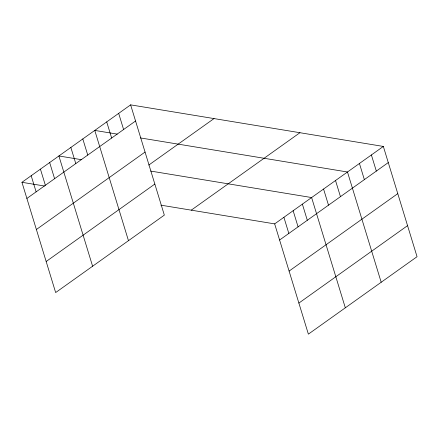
<?xml version="1.0" encoding="UTF-8"?>
<svg xmlns="http://www.w3.org/2000/svg" width="439" height="439" viewBox="0 0 439 439"><rect width="100%" height="100%" fill="white"/><g stroke="black" fill="none" stroke-linecap="round" stroke-linejoin="round"><path stroke-width="0.66" d="M130.624 104.861L164.334 215.115L55.66 292.561L21.95 182.3L130.624 104.861L383.34 146.439L417.05 256.7L308.376 334.139L274.666 223.885L160.904 205.167M26.883 198.444L135.558 120.999M36.382 229.504L145.057 152.059M148.816 165.048L214.023 118.579M46.166 261.501L154.841 184.056M191.267 210.16L299.947 132.715M274.666 223.885L383.34 146.439M279.599 240.023L388.274 162.578M289.098 271.082L397.772 193.637M298.877 303.08L407.557 225.641M117.268 134.12L94.764 130.416L128.473 240.676M140.431 137.928L347.479 171.995L381.189 282.255M81.402 159.675L58.897 155.971L92.607 266.232M150.692 171.073L311.613 197.55L345.323 307.81M21.95 182.3L44.454 186.004M371.389 154.956L376.322 171.095M359.431 163.478L364.365 179.617M335.522 180.511L340.455 196.656M323.57 189.033L328.504 205.172M302.378 204.135L307.311 220.274M293.142 210.715L298.076 226.859M283.901 217.3L288.835 233.438M118.673 113.377L123.606 129.516M106.715 121.894L111.649 138.038M82.806 138.933L87.745 155.071M70.855 147.455L75.788 163.593M49.662 162.556L54.595 178.695M40.426 169.136L45.36 185.274M31.185 175.721L36.124 191.859"/></g></svg>
